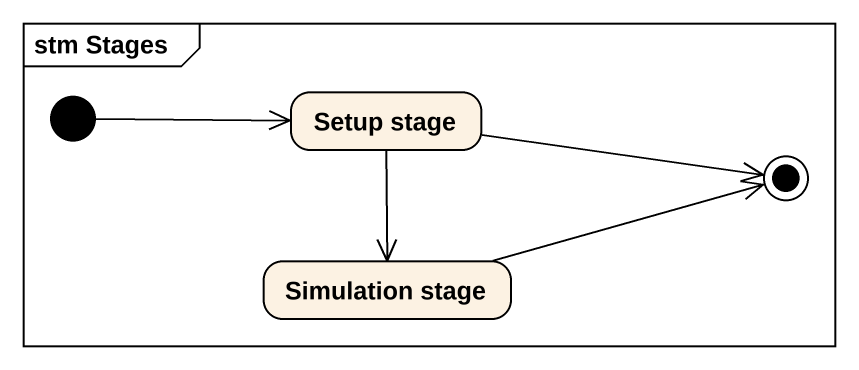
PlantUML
@startuml
mainframe stm Stages
hide empty description
state "Setup stage" as Setup_stage
state "Simulation stage" as Simulation_stage
[*] -right-> Setup_stage
Setup_stage --> Simulation_stage
Setup_stage -right-> [*]
Simulation_stage -right-> [*]
@enduml
